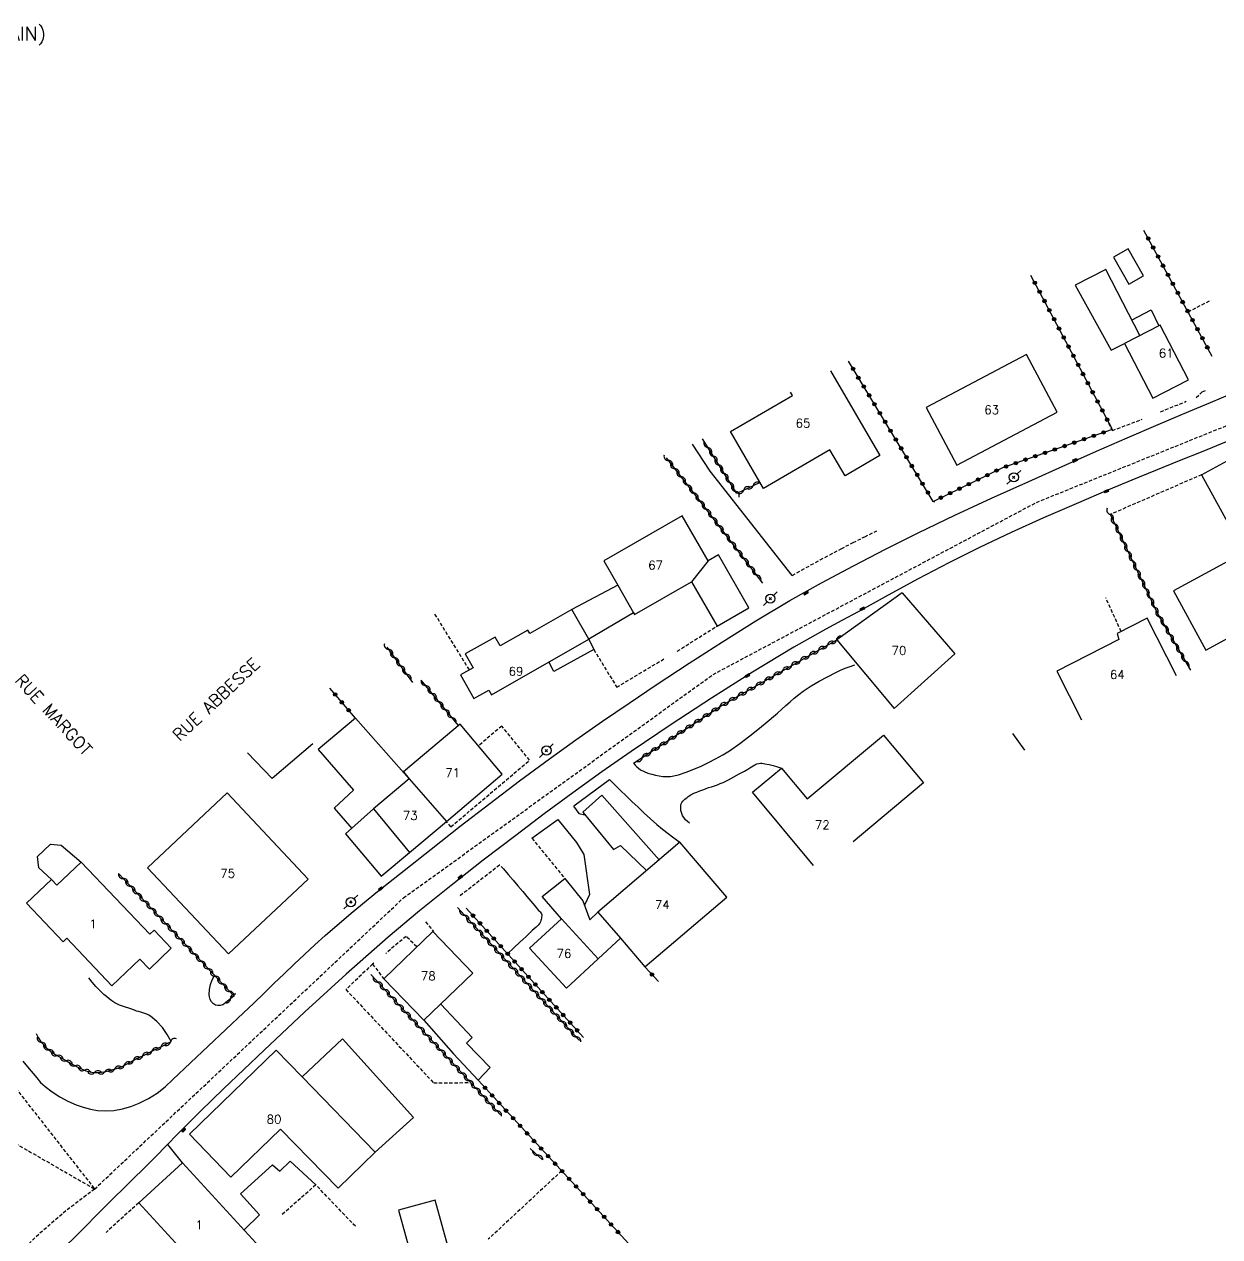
# Model space of a CAD drawing. Header units: millimetres. Extents: x 170000 to 171000, y 147000 to 147937.
# Drawn here: x 170567.6 to 170741.3, y 147321.9 to 147498.1 of the extents above; entities that cross this region are included whole.
import ezdxf
from ezdxf.enums import TextEntityAlignment as Align

# ---------------------------------------------------------------- set-up
doc = ezdxf.new("R2010")
doc.units = ezdxf.units.MM
doc.linetypes.add('DASHED', pattern=[0.75, 0.5, -0.25])
doc.layers.get('0').update_dxf_attribs({"linetype": 'CONTINUOUS'})
for name, color, linetype in [('w0001', 6, 'DASHED'), ('w0008', 7, 'CONTINUOUS'), ('w0014', 7, 'CONTINUOUS'), ('W0017', 7, 'CONTINUOUS'), ('W0101', 7, 'CONTINUOUS'), ('W0104', 1, 'CONTINUOUS'), ('w0112', 1, 'DASHED'), ('w0303', 7, 'CONTINUOUS'), ('w0310', 3, 'CONTINUOUS'), ('w0323', 7, 'CONTINUOUS'), ('W0330', 7, 'CONTINUOUS'), ('W0401', 7, 'CONTINUOUS'), ('W0473', 7, 'CONTINUOUS'), ('w0980', 7, 'CONTINUOUS'), ('w0989', 7, 'CONTINUOUS'), ('w0991', 7, 'CONTINUOUS'), ('w1102', 7, 'CONTINUOUS')]:
    doc.layers.add(name, color=color, linetype=linetype)
doc.styles.get("Standard").update_dxf_attribs({"font": 'romans.shx', "width": 0.85})

# ---------------------------------------------------------------- blocks, each defined once
blk = doc.blocks.new('T401')
for p, q in [((-0.3, 0.3), (0, 0.3)), ((-0.3, -0.25), (-0.3, 0.3)), ((-0.3, 0.15), (0, 0.15)), ((-0.3, 0), (0, 0)), ((0, 0.3), (0, -0.25)), ((-0.3, -0.15), (0, -0.15)), ((-0.3, -0.25), (-0.3, -0.3)), ((-0.3, -0.3), (0, -0.3)), ((0, -0.3), (0, -0.25))]:
    blk.add_line(p, q)
blk = doc.blocks.new('T473')
for p, q in [((-0.166667, 0.166667), (0.166667, -0.166667)), ((-0.166667, -0.166667), (0.166667, 0.166667)), ((0.500001, 0.500001), (1.000002, 1.000002)), ((-1.000002, -1.000002), (-0.500001, -0.500001))]:
    blk.add_line(p, q)
blk.add_ellipse((0, 0), major_axis=(0.471405, 0.471405), ratio=1, start_param=5.4977871438, end_param=11.780972451)
blk = doc.blocks.new('t323o')
at = {"color": 0, "linetype": 'Continuous'}
for radius in [0.25, 0.15]:
    blk.add_circle((0, 0), radius, dxfattribs=at)
blk = doc.blocks.new('t310o')
at = {"color": 0, "linetype": 'Continuous'}
for centre, start, end in [((-0.5, 0.38), 216.8699, 323.1304), ((0.5, -0.37), 36.8699, 143.1303)]:
    blk.add_arc(centre, 0.625, start, end, dxfattribs=at)

msp = doc.modelspace()

# ---------------------------------------------------------------- linework, layer by layer
at = {"layer": 'w0001'}
for points in [[(170577.81, 147328.79), (170622.68, 147371.09), (170667.66, 147403.57), (170714.65, 147428.58), (170761.56, 147447.52), (170781.04, 147451.05), (170800.63, 147449.11), (170855.28, 147429.11), (170874.65, 147422.48)], [(170321.56, 147439.93), (170359.85, 147425.17), (170393.85, 147420.28), (170416.12, 147416.99), (170473.35, 147402.48), (170512.42, 147394.08), (170548.78, 147365.91), (170577.81, 147328.79)], [(170512.42, 147394.08), (170513.14, 147384.53), (170519.53, 147377.42), (170542.45, 147350.91), (170553.93, 147342.57), (170577.81, 147328.79)], [(170577.81, 147328.79), (170573.65, 147325.62), (170569.69, 147322.2), (170565.9, 147318.62), (170562.21, 147314.93), (170558.55, 147311.23), (170554.84, 147307.59), (170551.01, 147304.06), (170547, 147300.72), (170542.72, 147297.48), (170538.34, 147294.38), (170533.89, 147291.39), (170529.38, 147288.48), (170524.87, 147285.6), (170520.37, 147282.7), (170515.89, 147279.74), (170511.48, 147276.7), (170439.48, 147231.07), (170393.1, 147183.86), (170382.19, 147171)]]:
    msp.add_lwpolyline(points, dxfattribs=at)
at = {"layer": 'w0008'}
for points in [[(170589.17, 147344.69), (170591.74, 147347.12), (170594.32, 147349.55), (170596.89, 147351.97), (170599.46, 147354.4), (170600.94, 147355.81), (170602.41, 147357.23), (170603.87, 147358.65), (170605.34, 147360.07), (170606.81, 147361.48), (170608.3, 147362.89), (170609.8, 147364.27), (170611.32, 147365.63), (170615.09, 147368.86), (170618.93, 147372.01), (170622.8, 147375.1), (170626.7, 147378.18), (170630.95, 147381.51), (170635.23, 147384.82), (170639.54, 147388.09), (170643.89, 147391.3), (170647.73, 147394.05), (170651.6, 147396.76), (170655.5, 147399.42), (170659.42, 147402.05), (170664.21, 147405.2), (170669.02, 147408.33), (170673.89, 147411.38), (170678.82, 147414.31), (170683.41, 147416.89), (170688.06, 147419.37), (170692.74, 147421.77), (170697.45, 147424.13), (170702.78, 147426.7), (170708.14, 147429.18), (170713.53, 147431.62), (170718.93, 147434.04), (170723.38, 147436.01), (170727.84, 147437.96), (170732.32, 147439.88), (170736.8, 147441.78), (170739.96, 147443.1), (170743.12, 147444.43)], [(170742.21, 147437.37), (170738.83, 147435.99), (170735.39, 147434.61), (170731.96, 147433.23), (170728.53, 147431.83), (170725.12, 147430.4), (170720.4, 147428.38), (170715.69, 147426.33), (170711, 147424.22), (170706.36, 147422.03), (170701.9, 147419.79), (170697.49, 147417.45), (170693.11, 147415.08), (170688.73, 147412.69), (170686.38, 147411.43), (170684.04, 147410.16), (170681.71, 147408.87), (170679.4, 147407.54), (170673.4, 147403.89), (170667.46, 147400.15), (170661.58, 147396.31), (170655.75, 147392.39), (170651.5, 147389.42), (170647.29, 147386.39), (170643.12, 147383.3), (170638.99, 147380.17), (170634.29, 147376.57), (170629.63, 147372.92), (170625.01, 147369.21), (170620.48, 147365.4), (170614.36, 147360.04), (170608.36, 147354.54), (170602.44, 147348.97), (170596.55, 147343.35), (170594.88, 147341.73), (170593.22, 147340.1), (170591.57, 147338.45), (170589.93, 147336.8), (170588.29, 147335.15), (170586.65, 147333.49), (170585, 147331.84), (170583.35, 147330.2), (170579.3, 147326.18), (170575.27, 147322.14), (170571.19, 147318.15)], [(170567.41, 147347.39), (170568.33, 147346.26), (170568.87, 147345.6), (170569.4, 147344.93), (170569.97, 147344.29), (170570.61, 147343.71), (170571.66, 147342.91), (170572.78, 147342.19), (170573.94, 147341.56), (170575.16, 147341.03), (170576.16, 147340.67), (170577.2, 147340.39), (170578.26, 147340.2), (170579.33, 147340.14), (170580.61, 147340.22), (170581.87, 147340.44), (170583.1, 147340.79), (170584.29, 147341.25), (170585.63, 147341.93), (170586.9, 147342.73), (170588.08, 147343.66), (170589.17, 147344.69)]]:
    msp.add_lwpolyline(points, dxfattribs=at)
at = {"layer": 'w0014'}
for points in [[(170647.43, 147384.47), (170652.62, 147388.32)], [(170647.38, 147384.42), (170648.19, 147383.36), (170649.07, 147383.18)], [(170641.34, 147379.77), (170645.11, 147382.47)], [(170645.11, 147382.47), (170647.81, 147379.14), (170648.9, 147377.39), (170649.71, 147371.58), (170649.01, 147370.02)]]:
    msp.add_lwpolyline(points, dxfattribs=at)
at = {"layer": 'W0017'}
for points in [[(170679.17, 147417.95), (170667.26, 147433.1), (170664.67, 147437.05)], [(170656.13, 147390.67), (170656.34, 147390.4), (170656.58, 147390.15), (170656.84, 147389.93), (170657.12, 147389.73), (170657.64, 147389.46), (170658.19, 147389.25), (170658.75, 147389.08), (170659.32, 147388.95), (170659.85, 147388.84), (170660.39, 147388.76), (170660.94, 147388.72), (170661.49, 147388.75), (170662.65, 147388.97), (170663.77, 147389.35), (170664.86, 147389.8), (170665.92, 147390.26), (170666.99, 147390.76), (170668.04, 147391.29), (170669.07, 147391.87), (170670.07, 147392.49), (170671.56, 147393.52), (170673, 147394.63), (170674.41, 147395.77), (170675.81, 147396.91), (170676.43, 147397.44), (170677.04, 147397.97), (170677.65, 147398.52), (170678.25, 147399.07), (170678.85, 147399.61), (170679.47, 147400.14), (170680.11, 147400.65), (170680.76, 147401.14), (170681.91, 147401.9), (170683.09, 147402.6), (170684.29, 147403.25), (170685.52, 147403.87), (170686.19, 147404.18), (170686.88, 147404.47), (170687.57, 147404.74), (170688.28, 147404.98)], [(170664.23, 147381.97), (170663.65, 147382.44), (170663.23, 147383.06), (170663, 147383.78), (170662.99, 147384.52), (170663.04, 147384.75), (170663.13, 147384.96), (170663.26, 147385.15), (170663.42, 147385.32), (170663.57, 147385.46), (170663.74, 147385.59), (170663.91, 147385.71), (170664.07, 147385.84), (170664.46, 147386.1), (170664.89, 147386.3), (170665.32, 147386.47), (170665.74, 147386.65), (170666.16, 147386.82), (170666.58, 147386.97), (170667.01, 147387.12), (170667.44, 147387.26), (170667.87, 147387.4), (170668.29, 147387.55), (170668.72, 147387.71), (170669.13, 147387.89), (170669.93, 147388.27), (170670.7, 147388.68), (170671.47, 147389.11), (170672.24, 147389.53), (170672.5, 147389.68), (170672.74, 147389.83), (170672.99, 147389.99), (170673.23, 147390.15), (170673.49, 147390.31), (170673.75, 147390.45), (170674.03, 147390.56), (170674.32, 147390.64), (170674.54, 147390.67), (170674.76, 147390.66), (170674.98, 147390.63), (170675.2, 147390.59), (170675.81, 147390.48), (170676.42, 147390.34), (170677.01, 147390.16), (170677.6, 147389.96)], [(170652.62, 147388.32), (170653.42, 147387.51), (170654.24, 147386.71), (170655.06, 147385.92), (170655.88, 147385.13), (170656.78, 147384.28), (170657.68, 147383.42), (170658.59, 147382.58), (170659.52, 147381.77), (170660.33, 147381.1), (170661.15, 147380.44), (170661.99, 147379.81), (170662.83, 147379.19)], [(170637.22, 147375.32), (170637.92, 147374.49), (170638.62, 147373.66), (170639.32, 147372.83), (170640.02, 147372.01), (170640.6, 147371.32), (170641.18, 147370.64), (170641.75, 147369.96), (170642.33, 147369.27), (170642.43, 147369.16), (170642.55, 147369.06), (170642.65, 147368.93), (170642.73, 147368.79), (170642.77, 147368.64), (170642.77, 147368.47), (170642.75, 147368.32), (170642.73, 147368.16), (170642.7, 147367.98), (170642.65, 147367.8), (170642.59, 147367.62), (170642.5, 147367.45), (170642.26, 147367.14), (170641.98, 147366.87), (170641.68, 147366.62), (170641.39, 147366.37), (170640.5, 147365.51), (170639.61, 147364.67), (170638.71, 147363.82), (170637.81, 147362.98)], [(170588.94, 147350.21), (170588.38, 147351.27), (170587.68, 147352.25), (170586.86, 147353.13), (170585.93, 147353.9), (170585.67, 147354.07), (170585.39, 147354.2), (170585.09, 147354.31), (170584.8, 147354.41), (170584.51, 147354.49), (170584.21, 147354.57), (170583.92, 147354.66), (170583.63, 147354.76), (170582.91, 147355.02), (170582.17, 147355.26), (170581.44, 147355.53), (170580.75, 147355.87), (170580.32, 147356.14), (170579.91, 147356.43), (170579.53, 147356.75), (170579.15, 147357.08), (170578.57, 147357.64), (170578.01, 147358.22), (170577.48, 147358.83), (170576.98, 147359.46)], [(170596.38, 147355.57), (170596.05, 147355.47), (170595.71, 147355.46), (170595.38, 147355.53), (170595.09, 147355.69), (170594.8, 147355.98), (170594.62, 147356.34), (170594.52, 147356.71), (170594.48, 147357.08), (170594.49, 147357.8), (170594.63, 147358.51), (170594.88, 147359.18), (170595.25, 147359.8)], [(170590.58, 147332.61), (170588.45, 147335.28)]]:
    msp.add_lwpolyline(points, dxfattribs=at)
at = {"layer": 'W0101'}
for points in [[(170736.73, 147446.4), (170732.63, 147454.35), (170727.44, 147451.67), (170731.54, 147443.73), (170736.73, 147446.4)], [(170698.64, 147442.36), (170703.07, 147433.99), (170717.65, 147441.71), (170713.22, 147450.08), (170698.64, 147442.36)], [(170608.84, 147373.83), (170597.06, 147386.37), (170585.48, 147375.49), (170597.27, 147362.95), (170608.84, 147373.83)], [(170571.53, 147373.79), (170572.35, 147372.93), (170575.85, 147376.28), (170585.84, 147365.82), (170586.45, 147366.4), (170588.95, 147363.78), (170585.78, 147360.75), (170584.39, 147362.2), (170580.34, 147358.34), (170573.76, 147365.23), (170573.23, 147364.73), (170567.9, 147370.31), (170571.53, 147373.79)], [(170626.95, 147366.21), (170619.82, 147359.36), (170625.63, 147353.31), (170632.76, 147360.17), (170626.95, 147366.21)]]:
    msp.add_lwpolyline(points, close=True, dxfattribs=at)
for points in [[(170684.71, 147447.71), (170691.88, 147435.39), (170686.84, 147432.45), (170684.64, 147436.23), (170675.01, 147430.62), (170670.21, 147438.86)], [(170670.21, 147438.86), (170679.21, 147444.1), (170678.91, 147444.62)], [(170738.65, 147432.6), (170744.81, 147421.31), (170734.58, 147415.73), (170739.28, 147407.12), (170755.32, 147415.88), (170744.47, 147435.77)], [(170738.65, 147432.6), (170744.47, 147435.77)], [(170666.94, 147420.08), (170663.19, 147426.62), (170651.8, 147420.09), (170653.83, 147416.56)], [(170666.94, 147420.08), (170664.55, 147417.04)], [(170653.83, 147416.56), (170656.13, 147412.54)], [(170656.27, 147412.3), (170664.55, 147417.04)], [(170695.13, 147415.45), (170685.64, 147408.62), (170693.97, 147398.63), (170702.79, 147406.57)], [(170695.13, 147415.45), (170702.79, 147406.57)], [(170647.15, 147413), (170641.03, 147409.51), (170640.75, 147410.01), (170636.72, 147407.72), (170635.99, 147409.01), (170631.67, 147406.56), (170632.81, 147404.55), (170630.96, 147403.5), (170632.91, 147400.07), (170635.07, 147401.31), (170635.46, 147400.63), (170649.6, 147408.69)], [(170649.6, 147408.69), (170647.15, 147413)], [(170656.13, 147412.54), (170656.27, 147412.3)], [(170735.02, 147403.37), (170730.75, 147411.75), (170726.38, 147409.53), (170726.61, 147408.67), (170717.59, 147404.07), (170721.22, 147396.96)], [(170630.91, 147396.35), (170622.69, 147389.42), (170623.54, 147388.42)], [(170637.05, 147389.07), (170630.91, 147396.35)], [(170682.28, 147375.83), (170673.41, 147386.47), (170677.6, 147389.96), (170681.32, 147385.5), (170692.45, 147394.77), (170698.25, 147387.81)], [(170623.54, 147388.42), (170618.33, 147384.04)], [(170628.93, 147382.22), (170637.05, 147389.07)], [(170698.25, 147387.81), (170688, 147379.27)], [(170618.33, 147384.04), (170623.57, 147377.7)], [(170623.57, 147377.7), (170628.93, 147382.22)], [(170662.83, 147379.19), (170650.95, 147369.05)], [(170654.2, 147365.24), (170657.76, 147361.06), (170669.65, 147371.2), (170662.83, 147379.19)], [(170650.95, 147369.05), (170654.2, 147365.24)], [(170641.01, 147363.81), (170645.64, 147368.06)], [(170645.64, 147368.06), (170650.99, 147362.23)], [(170650.99, 147362.23), (170646.36, 147357.99), (170641.01, 147363.81)], [(170591.59, 147336.75), (170604.19, 147348.97)], [(170604.19, 147348.97), (170607.97, 147345.08)], [(170607.97, 147345.08), (170618.58, 147334.14)], [(170618.58, 147334.14), (170613.18, 147328.9), (170604.83, 147337.5), (170597.63, 147330.52), (170591.59, 147336.75)], [(170584.22, 147326.77), (170590.58, 147332.61)], [(170590.58, 147332.61), (170601.79, 147320.39), (170595.43, 147314.56), (170584.22, 147326.77)]]:
    msp.add_lwpolyline(points, dxfattribs=at)
at = {"layer": 'W0104'}
for points in [[(170730.2, 147461.5), (170728, 147465.42), (170725.85, 147464.22), (170728.05, 147460.3), (170730.2, 147461.5)], [(170627.3, 147327.17), (170621.97, 147325.7), (170623.99, 147318.36), (170629.32, 147319.83), (170627.3, 147327.17)]]:
    msp.add_lwpolyline(points, close=True, dxfattribs=at)
for points in [[(170729.65, 147452.81), (170724.72, 147462.41), (170720.29, 147460.14), (170725.5, 147450.7), (170727.44, 147451.67)], [(170728.48, 147455.08), (170731.34, 147456.55), (170732.42, 147454.24)], [(170664.55, 147417.04), (170668.24, 147410.61), (170672.86, 147413.26), (170668.45, 147420.95), (170666.94, 147420.08)], [(170653.83, 147416.56), (170647.15, 147413)], [(170656.13, 147412.54), (170649.6, 147408.69)], [(170649.6, 147408.69), (170650.34, 147407.21), (170644.53, 147404), (170643.81, 147405.39)], [(170623.54, 147388.42), (170615.7, 147397.24), (170610.31, 147392.67), (170615.42, 147386.75), (170612.64, 147384.12), (170615.19, 147381.2), (170615.14, 147381.26)], [(170659.83, 147376.63), (170651.53, 147386.02), (170648.77, 147383.54), (170653.22, 147378.12), (170654.24, 147378.73), (170658, 147375.06)], [(170618.33, 147384.04), (170618.33, 147384.04), (170614.27, 147380.42), (170619.47, 147374.25)], [(170571.53, 147373.79), (170569.7, 147375.47), (170569.54, 147377.11), (170571.39, 147378.93), (170572.96, 147378.78), (170575.85, 147376.28)], [(170619.47, 147374.25), (170623.57, 147377.7)], [(170645.64, 147368.06), (170642.86, 147371.3), (170646.12, 147373.93)], [(170646.12, 147373.93), (170648.77, 147370.69), (170649.77, 147367.89)], [(170650.95, 147369.05), (170649.77, 147367.89)], [(170650.99, 147362.23), (170654.2, 147365.24)], [(170625.63, 147353.31), (170629.98, 147348.46), (170633.52, 147344.59), (170635.29, 147346.46), (170631.86, 147350), (170632.66, 147350.79), (170628.1, 147355.68)], [(170618.58, 147334.14), (170624.17, 147339.18), (170613.85, 147350.61), (170607.97, 147345.08)]]:
    msp.add_lwpolyline(points, dxfattribs=at)
at = {"layer": 'w0112'}
for points in [[(170736.68, 147456.27), (170740.04, 147457.99)], [(170737.87, 147443.8), (170738.75, 147444.66), (170739.43, 147444.96)], [(170732.68, 147441.73), (170736.42, 147443.27)], [(170725.1, 147440.08), (170725.68, 147439.02), (170730, 147440.66)], [(170738.65, 147432.6), (170725.36, 147426.82)], [(170679.17, 147417.95), (170680.52, 147418.73), (170681.88, 147419.48), (170683.24, 147420.23), (170684.61, 147420.96), (170686.3, 147421.85), (170688.01, 147422.73), (170689.72, 147423.59), (170691.44, 147424.43)], [(170726.95, 147409.82), (170724.72, 147414.72)], [(170632.26, 147404.24), (170627.17, 147412.48)], [(170662.46, 147406.95), (170668.24, 147410.61)], [(170650.32, 147407.11), (170650.34, 147407.21), (170653.68, 147401.72), (170660.53, 147405.82)], [(170629.58, 147381.44), (170641.01, 147391.1), (170636.96, 147396.08)], [(170636.96, 147396.08), (170633.58, 147393.19)], [(170629.58, 147381.44), (170628.93, 147382.22)], [(170641.34, 147379.77), (170646.12, 147373.93)], [(170637.22, 147375.32), (170636.66, 147375.87), (170630.84, 147371.35)], [(170625.89, 147367.6), (170627.05, 147366.21)], [(170624.61, 147363.97), (170623.08, 147365.51), (170620.12, 147363.03)], [(170618.2, 147361.48), (170614.33, 147357.77), (170627.08, 147344.21), (170632.44, 147344.26)], [(170618.38, 147361.61), (170618.2, 147361.48), (170619.82, 147359.36)], [(170645.67, 147331.43), (170634.99, 147321.48)], [(170615.7, 147323.37), (170609.96, 147329.39), (170604.97, 147324.99)], [(170584.22, 147326.77), (170579.48, 147322.49)]]:
    msp.add_lwpolyline(points, dxfattribs=at)
at = {"layer": 'w0303'}
msp.add_lwpolyline([(170712.97, 147392.56), (170711.21, 147394.99)], dxfattribs=at)
at = {"layer": 'w0310'}
for points in [[(170674.5, 147431.49), (170671.1, 147429.89), (170666.13, 147437.82)], [(170674.92, 147416.84), (170665.67, 147428.93), (170660.89, 147435.04)], [(170725.3, 147426.96), (170732.35, 147412.26), (170737.02, 147404.18)], [(170624.07, 147402.4), (170620.3, 147407.54)], [(170656.13, 147390.67), (170668.85, 147399.01), (170685.64, 147408.62)], [(170630.66, 147396.14), (170625.28, 147402.73)], [(170596.38, 147355.57), (170598.02, 147356.86), (170581.27, 147374.66)], [(170648.26, 147350.38), (170647.48, 147351.22), (170630.52, 147369.7)], [(170617.95, 147359.97), (170636.79, 147339.56)], [(170569.32, 147351.37), (170569.62, 147350.81), (170569.97, 147350.28), (170570.37, 147349.78), (170570.81, 147349.32), (170571.48, 147348.76), (170572.2, 147348.27), (170572.96, 147347.84), (170573.72, 147347.42), (170574.63, 147346.91), (170575.56, 147346.4), (170576.56, 147345.97), (170577.61, 147345.73), (170578.53, 147345.71), (170579.43, 147345.86), (170580.3, 147346.09), (170581.15, 147346.36), (170581.81, 147346.62), (170582.44, 147346.94), (170583.06, 147347.28), (170583.68, 147347.6), (170585, 147348.25), (170586.31, 147348.9), (170587.63, 147349.55), (170588.94, 147350.21)], [(170641.09, 147334.7), (170642.91, 147333.03)]]:
    msp.add_lwpolyline(points, dxfattribs=at)
at = {"layer": 'w0323'}
for points in [[(170740.19, 147449.79), (170730.26, 147468.11)], [(170725.63, 147439.27), (170713.85, 147461.57)], [(170699.65, 147428.73), (170687.33, 147449.1)], [(170699.88, 147428.6), (170699.65, 147428.73), (170709.77, 147433.63), (170725.68, 147439.2)], [(170615.7, 147397.24), (170611.99, 147401.56)], [(170648.85, 147350.82), (170631.78, 147369.63)], [(170659.74, 147358.96), (170657.76, 147361.06)], [(170633.52, 147344.59), (170651.73, 147324.87), (170686.68, 147286.66), (170695.62, 147294.66)]]:
    msp.add_lwpolyline(points, dxfattribs=at)
at = {"layer": 'W0330'}
for points in [[(170609.53, 147393.48), (170603.63, 147388.44), (170600.01, 147392.19)], [(170599.53, 147322.85), (170601.76, 147325.02), (170599.01, 147328.08), (170603.68, 147332.33), (170604.72, 147331.39), (170606.21, 147332.83), (170609.96, 147329.39)]]:
    msp.add_lwpolyline(points, dxfattribs=at)
at = {"layer": 'w1102'}
msp.add_lwpolyline([(170623.54, 147388.42), (170628.93, 147382.22)], dxfattribs=at)

# ---------------------------------------------------------------- block references
at = {"layer": 'w0310'}
for p, rotation in [((170666.92, 147436.55), 122.110372251782), ((170661.18, 147434.66), 128.0365314083487), ((170667.72, 147435.28), 122.110372251782), ((170662.11, 147433.48), 128.0365314083487), ((170668.52, 147434.01), 122.110372251782), ((170669.32, 147432.74), 122.110372251782), ((170663.03, 147432.3), 128.0365314083487), ((170663.96, 147431.12), 128.0365314083487), ((170670.11, 147431.47), 122.110372251782), ((170673.49, 147431.02), 205.2482875963633), ((170664.88, 147429.93), 128.0365314083487), ((170670.91, 147430.2), 122.110372251782), ((170672.13, 147430.38), 205.2482875963633), ((170665.8, 147428.75), 127.440931306232), ((170666.72, 147427.56), 127.440931306232), ((170667.63, 147426.37), 127.440931306232), ((170725.36, 147426.83), 295.65062202055), ((170726.01, 147425.48), 295.65062202055), ((170668.54, 147425.18), 127.440931306232), ((170669.45, 147423.99), 127.440931306232), ((170726.66, 147424.13), 295.65062202055), ((170670.36, 147422.8), 127.440931306232), ((170727.31, 147422.78), 295.65062202055), ((170671.27, 147421.61), 127.440931306232), ((170672.19, 147420.42), 127.440931306232), ((170727.95, 147421.43), 295.65062202055), ((170728.6, 147420.07), 295.65062202055), ((170673.1, 147419.22), 127.440931306232), ((170729.25, 147418.72), 295.65062202055), ((170674.01, 147418.03), 127.440931306232), ((170729.9, 147417.37), 295.65062202055), ((170730.55, 147416.02), 295.65062202055), ((170731.2, 147414.66), 295.65062202055), ((170731.85, 147413.31), 295.65062202055), ((170732.52, 147411.97), 299.9718857616986), ((170733.27, 147410.67), 299.9718857616986), ((170685.59, 147408.59), 29.78203831963307), ((170734.02, 147409.37), 299.9718857616986), ((170734.77, 147408.07), 299.9718857616986), ((170620.52, 147407.24), 126.2640178877167), ((170621.4, 147406.03), 126.2640178877167), ((170681.69, 147406.36), 29.78203831963307), ((170682.99, 147407.1), 29.78203831963307), ((170684.29, 147407.85), 29.78203831963307), ((170735.52, 147406.77), 299.9718857616986), ((170622.29, 147404.82), 126.2640178877167), ((170679.08, 147404.87), 29.78203831963307), ((170680.38, 147405.61), 29.78203831963307), ((170736.27, 147405.48), 299.9718857616986), ((170623.18, 147403.61), 126.2640178877167), ((170676.48, 147403.38), 29.78203831963307), ((170677.78, 147404.12), 29.78203831963307), ((170625.92, 147401.95), 129.2034032500038), ((170626.87, 147400.79), 129.2034032500038), ((170672.57, 147401.14), 29.78203831963307), ((170673.88, 147401.89), 29.78203831963307), ((170675.18, 147402.63), 29.78203831963307), ((170627.81, 147399.62), 129.2034032500038), ((170669.97, 147399.65), 29.78203831963307), ((170671.27, 147400.4), 29.78203831963307), ((170628.76, 147398.46), 129.2034032500038), ((170629.71, 147397.3), 129.2034032500038), ((170667.42, 147398.07), 33.26742252270712), ((170668.67, 147398.9), 33.26742252270712), ((170663.66, 147395.61), 33.26742252270712), ((170664.91, 147396.43), 33.26742252270712), ((170666.17, 147397.25), 33.26742252270712), ((170661.15, 147393.96), 33.26742252270712), ((170662.4, 147394.78), 33.26742252270712), ((170658.64, 147392.31), 33.26742252270712), ((170659.9, 147393.14), 33.26742252270712), ((170657.39, 147391.49), 33.26742252270712), ((170581.98, 147373.91), 133.2546857226226), ((170583.01, 147372.81), 133.2546857226226), ((170584.03, 147371.72), 133.2546857226226), ((170585.06, 147370.63), 133.2546857226226), ((170586.09, 147369.54), 133.2546857226226), ((170587.12, 147368.45), 133.2546857226226), ((170588.14, 147367.35), 133.2546857226226), ((170631.53, 147368.6), 132.5494640747063), ((170632.54, 147367.49), 132.5494640747063), ((170589.17, 147366.26), 133.2546857226226), ((170633.56, 147366.39), 132.5494640747063), ((170590.2, 147365.17), 133.2546857226226), ((170591.23, 147364.08), 133.2546857226226), ((170634.57, 147365.28), 132.5494640747063), ((170635.59, 147364.18), 132.5494640747063), ((170592.26, 147362.98), 133.2546857226226), ((170636.6, 147363.07), 132.5494640747063), ((170637.62, 147361.97), 132.5494640747063), ((170593.28, 147361.89), 133.2546857226226), ((170594.31, 147360.8), 133.2546857226226), ((170638.63, 147360.86), 132.5494640747063), ((170595.34, 147359.71), 133.2546857226226), ((170596.37, 147358.61), 133.2546857226226), ((170618.96, 147358.87), 312.7123390043377), ((170639.64, 147359.76), 132.5494640747063), ((170640.66, 147358.65), 132.5494640747063), ((170597.4, 147357.52), 133.2546857226226), ((170619.98, 147357.76), 312.7123390043377), ((170621, 147356.66), 312.7123390043377), ((170641.67, 147357.55), 132.5494640747063), ((170597.56, 147356.49), 38.11827305007789), ((170622.02, 147355.56), 312.7123390043377), ((170642.69, 147356.44), 132.5494640747063), ((170643.7, 147355.34), 132.5494640747063), ((170623.03, 147354.46), 312.7123390043377), ((170624.05, 147353.35), 312.7123390043377), ((170644.72, 147354.23), 132.5494640747063), ((170645.73, 147353.13), 132.5494640747063), ((170625.07, 147352.25), 312.7123390043377), ((170646.74, 147352.02), 132.5494640747063), ((170570.11, 147350.1), 308.6718134404251), ((170588.83, 147350.15), 26.43404691839365), ((170626.09, 147351.15), 312.7123390043377), ((170627.1, 147350.05), 312.7123390043377), ((170647.76, 147350.92), 132.8330853960241), ((170571.16, 147349.03), 320.0241300233441), ((170572.38, 147348.17), 329.9796431597187), ((170584.8, 147348.15), 26.25447782928005), ((170586.15, 147348.82), 26.31433398526898), ((170587.49, 147349.49), 26.37419034787375), ((170628.12, 147348.95), 312.7123390043377), ((170629.14, 147347.84), 312.7123390043377), ((170573.69, 147347.44), 331.4494849701056), ((170575, 147346.71), 331.1727917919312), ((170582.13, 147346.78), 26.71155002327625), ((170583.46, 147347.49), 27.53165342790279), ((170630.16, 147346.74), 312.7123390043377), ((170576.35, 147346.06), 336.697176946673), ((170577.81, 147345.73), 358.9975553231748), ((170579.3, 147345.83), 8.8945668399883), ((170580.74, 147346.23), 17.68000369481524), ((170631.17, 147345.64), 312.7123390043377), ((170632.19, 147344.54), 312.7123390043377), ((170633.21, 147343.44), 312.7123390043377), ((170634.23, 147342.33), 312.7123390043377), ((170635.24, 147341.23), 312.7123390043377), ((170636.26, 147340.13), 312.7123390043377), ((170642.19, 147333.69), 317.4895514960948)]:
    msp.add_blockref('t310o', p, dxfattribs=dict(at, rotation=rotation))
at = {"layer": 'w0323'}
for p, rotation in [((170730.89, 147466.93), 118.4804939715396), ((170731.61, 147465.62), 118.4804939715396), ((170732.32, 147464.3), 118.4804939715396), ((170733.04, 147462.98), 118.4804939715396), ((170733.76, 147461.66), 118.4804939715396), ((170714.42, 147460.5), 117.8380804942054), ((170734.47, 147460.34), 118.4804939715396), ((170715.12, 147459.17), 117.8380804942054), ((170715.82, 147457.84), 117.8380804942054), ((170735.19, 147459.02), 118.4804939715396), ((170735.9, 147457.7), 118.4804939715396), ((170716.52, 147456.52), 117.8380804942054), ((170736.62, 147456.39), 118.4804939715396), ((170717.22, 147455.19), 117.8380804942054), ((170737.33, 147455.07), 118.4804939715396), ((170717.92, 147453.86), 117.8380804942054), ((170718.62, 147452.54), 117.8380804942054), ((170738.05, 147453.75), 118.4804939715396), ((170738.76, 147452.43), 118.4804939715396), ((170719.32, 147451.21), 117.8380804942054), ((170739.48, 147451.11), 118.4804939715396), ((170720.02, 147449.88), 117.8380804942054), ((170688.01, 147447.98), 121.1800370062365), ((170720.72, 147448.56), 117.8380804942054), ((170721.42, 147447.23), 117.8380804942054), ((170688.78, 147446.69), 121.1800370062365), ((170689.56, 147445.41), 121.1800370062365), ((170722.12, 147445.91), 117.8380804942054), ((170690.34, 147444.13), 121.1800370062365), ((170722.82, 147444.58), 117.8380804942054), ((170691.11, 147442.84), 121.1800370062365), ((170723.53, 147443.25), 117.8380804942054), ((170724.23, 147441.93), 117.8380804942054), ((170691.89, 147441.56), 121.1800370062365), ((170692.67, 147440.28), 121.1800370062365), ((170724.93, 147440.6), 117.8380804942054), ((170693.44, 147438.99), 121.1800370062365), ((170724.4, 147438.75), 19.27787169593781), ((170694.22, 147437.71), 121.1800370062365), ((170718.74, 147436.77), 19.27787169593781), ((170720.15, 147437.26), 19.27787169593781), ((170721.57, 147437.76), 19.27787169593781), ((170722.98, 147438.26), 19.27787169593781), ((170695, 147436.43), 121.1800370062365), ((170695.77, 147435.14), 121.1800370062365), ((170713.07, 147434.79), 19.27787169593781), ((170714.49, 147435.28), 19.27787169593781), ((170715.9, 147435.78), 19.27787169593781), ((170717.32, 147436.27), 19.27787169593781), ((170696.55, 147433.86), 121.1800370062365), ((170708.87, 147433.2), 25.87338554803755), ((170710.24, 147433.8), 19.27787169593781), ((170711.66, 147434.29), 19.27787169593781), ((170697.33, 147432.58), 121.1800370062365), ((170698.1, 147431.29), 121.1800370062365), ((170704.82, 147431.23), 25.87338554803755), ((170706.17, 147431.89), 25.87338554803755), ((170707.52, 147432.54), 25.87338554803755), ((170698.88, 147430.01), 121.1800370062365), ((170702.12, 147429.92), 25.87338554803755), ((170703.47, 147430.58), 25.87338554803755), ((170700.77, 147429.27), 25.87338554803755), ((170612.77, 147400.66), 130.6296735640327), ((170613.74, 147399.52), 130.6296735640327), ((170614.72, 147398.38), 130.6296735640327), ((170632.79, 147368.52), 132.2303097755314), ((170633.8, 147367.41), 132.2303097755314), ((170634.8, 147366.3), 132.2303097755314), ((170635.81, 147365.19), 132.2303097755314), ((170636.82, 147364.07), 132.2303097755314), ((170637.83, 147362.96), 132.2303097755314), ((170638.84, 147361.85), 132.2303097755314), ((170639.85, 147360.74), 132.2303097755314), ((170640.85, 147359.63), 132.2303097755314), ((170658.79, 147359.97), 133.2821842860414), ((170641.86, 147358.52), 132.2303097755314), ((170642.87, 147357.41), 132.2303097755314), ((170643.88, 147356.3), 132.2303097755314), ((170644.89, 147355.19), 132.2303097755314), ((170645.89, 147354.08), 132.2303097755314), ((170646.9, 147352.97), 132.2303097755314), ((170647.91, 147351.86), 132.2303097755314), ((170634.54, 147343.49), 312.7093893541685), ((170635.56, 147342.39), 312.7093893541685), ((170636.58, 147341.29), 312.7093893541685), ((170637.59, 147340.18), 312.7093893541685), ((170638.61, 147339.08), 312.7093893541685), ((170639.63, 147337.98), 312.7093893541685), ((170640.65, 147336.88), 312.7093893541685), ((170641.66, 147335.77), 312.7093893541685), ((170642.68, 147334.67), 312.7093893541685), ((170643.7, 147333.57), 312.7093893541685), ((170644.72, 147332.47), 312.7093893541685), ((170645.73, 147331.37), 312.7093893541685), ((170646.75, 147330.26), 312.7093893541685), ((170647.77, 147329.16), 312.7093893541685), ((170648.79, 147328.06), 312.7093893541685), ((170649.8, 147326.96), 312.7093893541685), ((170650.82, 147325.85), 312.7093893541685), ((170651.84, 147324.75), 312.4468506167738), ((170652.85, 147323.64), 312.4468506167738), ((170653.86, 147322.54), 312.4468506167738)]:
    msp.add_blockref('t323o', p, dxfattribs=dict(at, rotation=rotation))
at = {"layer": 'W0401'}
for p, rotation in [((170720.29, 147434.57), 293.9905042004364), ((170720.29, 147434.54), 293.9905042004364), ((170724.77, 147430.35), 113.1180313174701), ((170681.22, 147415.27), 299.3313296407928), ((170689.29, 147413.25), 118.45232709698), ((170672.6, 147403.54), 121.8937042499126), ((170630.89, 147374.23), 128.1281096790035), ((170619.46, 147372.31), 308.7685200547294), ((170590.61, 147337.49), 135.2252772832937)]:
    msp.add_blockref('T401', p, dxfattribs=dict(at, rotation=rotation))
at = {"layer": 'W0473'}
for p in [(170711.36, 147432.22), (170675.98, 147414.59), (170643.46, 147392.51), (170615.04, 147370.49)]:
    msp.add_blockref('T473', p, dxfattribs=at)

# ---------------------------------------------------------------- texts
at = {"layer": 'w0980'}
msp.add_text('NIL-SAINT-VINCENT-SAINT-MARTIN (WALHAIN)', height=2, dxfattribs=at).set_placement((170539.57, 147496.54), align=Align.MIDDLE)
at = {"layer": 'w0989'}
for s, rotation, p in [('RUE ABBESSE', 43.2639, (170590.17, 147393.76)), ('RUE MARGOT', 312.7923, (170566.12, 147402.62))]:
    msp.add_text(s, height=1.75, rotation=rotation, dxfattribs=at).set_placement(p)
at = {"layer": 'w0991'}
for s, p in [('61', (170733.5, 147450.26)), ('63', (170708.14, 147442.03)), ('65', (170680.74, 147440.09)), ('67', (170659.31, 147419.46)), ('70', (170694.67, 147407.04)), ('69', (170639.03, 147404.03)), ('64', (170726.39, 147403.55)), ('71', (170629.84, 147389.29)), ('73', (170623.67, 147383.06)), ('72', (170683.53, 147381.71)), ('75', (170597.16, 147374.66)), ('74', (170660.3, 147370.12)), ('1', (170577.59, 147367.31)), ('76', (170646, 147363.02)), ('78', (170626.29, 147359.76)), ('80', (170603.89, 147338.93)), ('1', (170593, 147323.58))]:
    msp.add_text(s, height=1.25, dxfattribs=at).set_placement(p, align=Align.MIDDLE_CENTER)

doc.saveas('drawing.dxf')
